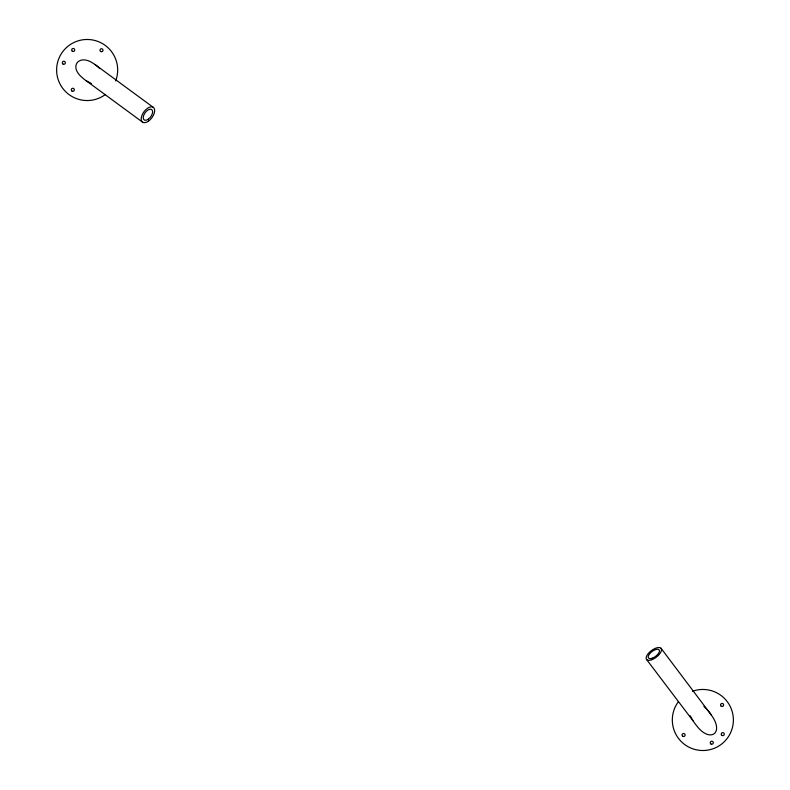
<?xml version="1.0" encoding="UTF-8"?>
<svg xmlns="http://www.w3.org/2000/svg" width="790" height="790" viewBox="0 0 790 790"><rect width="100%" height="100%" fill="white"/><g stroke="black" fill="none" stroke-linecap="round" stroke-linejoin="round"><path stroke-width="1.19" d="M91.472 83.513L87.206 81.37A31.274 31.274 0 0 1 82.091 77.469C68.483 66.153 79.326 53.453 93.536 63.575A31.274 31.274 0 0 1 98.651 67.476L99.767 68.582M94.889 64.454L153.003 107.154M85.853 80.491L142.852 122.361M703.939 706.349L707.949 710.506A45.85 45.85 0 0 1 711.444 715.226C724.776 733.574 709.588 743.291 696.434 725.437A45.85 45.85 0 0 1 692.949 720.717L646.605 659.551M661.052 648.294L711.444 715.226M692.949 720.717L690.203 715.74M692.455 691.28A30.534 30.534 0 0 1 733.377 719.473A30.534 30.534 0 0 1 693.423 749.029A30.534 30.534 0 0 1 678.432 701.648M105.574 94.366A30.534 30.534 0 0 1 58.075 79.326A30.534 30.534 0 0 1 88.006 39.49A30.534 30.534 0 0 1 115.666 80.926M652.333 658.179A6.715 3.002 -37.1 0 0 659.304 650.052A6.715 3.002 -37.1 0 0 649.854 653.537A6.715 3.002 -37.1 0 0 652.333 658.179M651.789 659.719A9.164 4.098 -37.1 0 0 661.299 648.639A9.164 4.098 -37.1 0 0 648.402 653.399A9.164 4.098 -37.1 0 0 651.789 659.719M721.24 706.221A1.531 1.531 0 0 0 723.62 705.055A1.531 1.531 0 0 0 721.428 703.574A1.531 1.531 0 0 0 721.24 706.221M721.892 735.401A1.531 1.531 0 0 0 724.282 734.256A1.531 1.531 0 0 0 722.1 732.764A1.531 1.531 0 0 0 721.892 735.401M710.941 743.992A1.531 1.531 0 0 0 713.301 742.817A1.531 1.531 0 0 0 711.099 741.356A1.531 1.531 0 0 0 710.941 743.992M682.748 736.29A1.531 1.531 0 0 0 685.118 735.135A1.531 1.531 0 0 0 682.925 733.653A1.531 1.531 0 0 0 682.748 736.29M148.54 121.097A9.164 4.967 -53.7 0 0 153.428 107.44A9.164 4.967 -53.7 0 0 141.805 115.735A9.164 4.967 -53.7 0 0 148.54 121.097M100.616 51.488A1.531 1.531 0 0 0 103.016 50.372A1.531 1.531 0 0 0 100.853 48.852A1.531 1.531 0 0 0 100.616 51.488M72.325 51.232A1.531 1.531 0 0 0 74.704 50.096A1.531 1.531 0 0 0 72.522 48.595A1.531 1.531 0 0 0 72.325 51.232M63.032 64.069A1.531 1.531 0 0 0 65.353 62.805A1.531 1.531 0 0 0 63.101 61.423A1.531 1.531 0 0 0 63.032 64.069M72.018 91.087A1.531 1.531 0 0 0 74.339 89.833A1.531 1.531 0 0 0 72.088 88.441A1.531 1.531 0 0 0 72.018 91.087M148.352 119.191A6.409 3.476 -53.7 0 0 151.779 109.632A6.409 3.476 -53.7 0 0 143.642 115.439A6.409 3.476 -53.7 0 0 148.352 119.191"/></g></svg>
